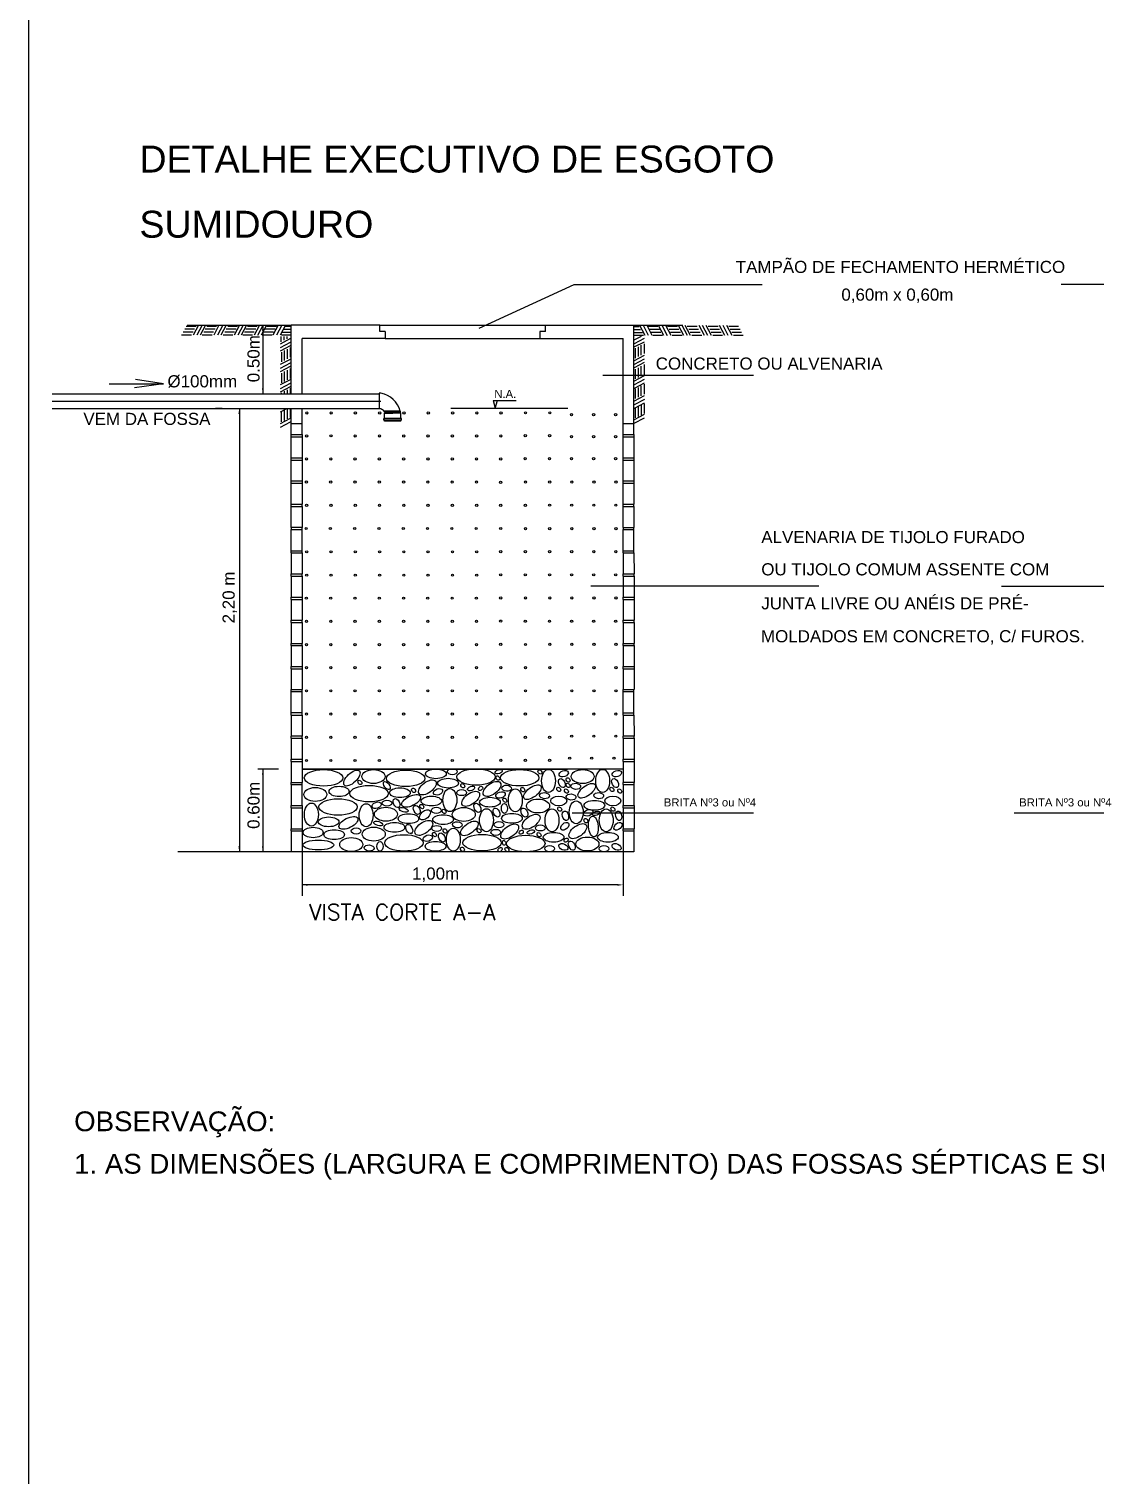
# Model space of a CAD drawing. Header units: millimetres. Extents: x 4156 to 4603, y 996 to 1078.
# Drawn here: x 4196.93 to 4206.74, y 1037.88 to 1051.19 of the extents above; entities that cross this region are included whole.
import ezdxf

# ---------------------------------------------------------------- set-up
doc = ezdxf.new("R2010")
doc.units = ezdxf.units.MM
doc.header["$LTSCALE"] = 20
for name, pattern in [('CENTER', [2, 1.25, -0.25, 0.25, -0.25]), ('CONTINU', [0]), ('DASHDOT', [1, 0.5, -0.25, 0, -0.25]), ('HIDDEN2', [0.1875, 0.125, -0.0625]), ('HIDDENX2', [0.75, 0.5, -0.25])]:
    doc.linetypes.add(name, pattern=pattern)
for name, color, linetype in [('ALV', 5, 'Continuous'), ('CARIMBO', 2, 'Continuous'), ('DETALLHES_CAIXAS', 6, 'Continuous'), ('GROSSA', 3, 'Continuous'), ("LINHA - PROJETU'S", 1, 'Continuous'), ('Peças sanitárias', 1, 'Continuous'), ('portas', 4, 'Continuous'), ("PRANCHA - PROJETU'S", 7, 'Continuous'), ('SANHIDRO', 1, 'DASHDOT'), ('TEXTO0', 7, 'Continuous'), ('TXT_0', 7, 'Continuous'), ('TXT_1', 2, 'Continuous')]:
    doc.layers.add(name, color=color, linetype=linetype)
doc.layers.add('DI-Títulos', color=3, linetype='Continuous', lineweight=30)
doc.styles.add('ADITIVOCAD', font='ROMANS.shx')
doc.styles.add('ARIAL', font='arial.ttf', dxfattribs={"height": 2})
doc.styles.get("Standard").update_dxf_attribs({"font": 'arial.ttf'})

# ---------------------------------------------------------------- blocks, each defined once
blk = doc.blocks.new('A$C70FF6A4E')
at = {"color": 8}
blk.add_circle((0.01, 0.01), 0.01, dxfattribs=at)
blk = doc.blocks.new('A$C423523D7')
at = {"color": 8}
for centre in [(-1.182, 0.177), (-0.962, 0.177), (-0.742, 0.177), (-0.522, 0.177), (-0.083, 0.177), (0.138, 0.177), (0.358, 0.177)]:
    blk.add_circle(centre, 0.01, dxfattribs=at)
blk.add_blockref('A$C70FF6A4E', (-0.312, 0.167))
blk = doc.blocks.new('A$C49C011D1')
blk.add_blockref('A$C423523D7', (1.192, -0.167))
blk = doc.blocks.new('A$C32DA5A29')
blk.add_blockref('A$C49C011D1', (0, 0))
blk = doc.blocks.new('A$C4F476D9A')
at = {"layer": 'Peças sanitárias', "linetype": 'CENTER'}
blk.add_solid([(0.083, 0.25), (0, 0.25), (0.042, 0)], dxfattribs=at)
blk = doc.blocks.new('A$C71DC0D8D')
blk.add_blockref('A$C4F476D9A', (0, 0))
blk = doc.blocks.new('A$C7BE56E5E')
blk.add_blockref('A$C71DC0D8D', (0, 0))
blk = doc.blocks.new('A$C667A0BA7')
at = {"rotation": 270}
blk.add_blockref('A$C7BE56E5E', (0, 0.083), dxfattribs=at)
blk = doc.blocks.new('A$C64D957A7')
at = {"rotation": 180}
blk.add_blockref('A$C667A0BA7', (0.25, 0.083), dxfattribs=at)
blk = doc.blocks.new('A$C1E29288D')
at = {"rotation": 90}
blk.add_blockref('A$C64D957A7', (0.083, 0), dxfattribs=at)
blk = doc.blocks.new('A$C61DD6B29')
at = {"xscale": 0.5, "yscale": 0.5, "zscale": 0.5, "rotation": 90}
blk.add_blockref('A$C64D957A7', (0.042, 0), dxfattribs=at)
blk = doc.blocks.new('A$C675D1312')
at = {"layer": 'portas', "ltscale": 0.1}
blk.add_line((0, 0), (4.106, 0), dxfattribs=at)
at = {"color": 2}
blk.add_text('BRITA Nº3 ou Nº4', height=0.18309, dxfattribs=at).set_placement((2.077, 0.145))
blk = doc.blocks.new('A$C22A138B2')
at = {"color": 8}
blk.add_circle((0.01, 0.01), 0.01, dxfattribs=at)
blk = doc.blocks.new('A$C7F82607C')
at = {"layer": 'GROSSA', "linetype": 'Continuous', "ltscale": 5}
for p, q in [((0.014, 0.253), (0, 0.253)), ((0, 0.253), (0, 0.111)), ((0.015, 0.111), (0.001, 0.111)), ((0.191, 0.09), (0.04, 0.089)), ((0.04, 0.089), (0.04, 0.085)), ((0.042, 0.089), (0.04, 0.089)), ((0.046, 0.085), (0.04, 0.085)), ((0.041, 0.01), (0.041, 0.023)), ((0.042, 0.089), (0.188, 0.09)), ((0.042, 0.009), (0.047, 0.008)), ((0.043, 0.024), (0.046, 0.025)), ((0.2, 0.024), (0.043, 0.023)), ((0.2, 0.011), (0.043, 0.01)), ((0.046, 0.085), (0.189, 0.085)), ((0.047, 0.071), (0.052, 0.075)), ((0.047, 0.026), (0.047, 0.071)), ((0.047, 0.071), (0.121, 0.071)), ((0.196, 0.026), (0.047, 0.025)), ((0.196, 0.008), (0.048, 0.007)), ((0.048, 0), (0.048, 0.006)), ((0.196, 0.001), (0.048, 0)), ((0.191, 0.076), (0.052, 0.075)), ((0.195, 0.071), (0.121, 0.071)), ((0.188, 0.09), (0.191, 0.09)), ((0.189, 0.085), (0.191, 0.085)), ((0.191, 0.085), (0.191, 0.09)), ((0.195, 0.071), (0.191, 0.076)), ((0.196, 0.027), (0.195, 0.071)), ((0.196, 0.001), (0.196, 0.007)), ((0.201, 0.025), (0.197, 0.025)), ((0.201, 0.009), (0.197, 0.008)), ((0.202, 0.011), (0.202, 0.024))]:
    blk.add_line(p, q, dxfattribs=at)
for centre, radius, start, end in [((-0.023, 0.038), 0.218, 13.7576, 80.0789), ((-0.022, 0.036), 0.0839, 39.4302, 63.7959), ((0.043, 0.023), 0.00139, 95.2331, 180.2331), ((0.043, 0.01), 0.00139, 180.2331, 255.2331), ((-0.022, 0.036), 0.0839, 27.9896, 35.6088), ((0.046, 0.026), 0.00139, 275.2331, 0.2331), ((0.046, 0.006), 0.00139, 0.2331, 75.2331), ((-0.023, 0.038), 0.218, 10.0093, 12.5559), ((0.197, 0.027), 0.00139, 180.2331, 265.2331), ((0.197, 0.007), 0.00139, 105.2331, 180.2331), ((0.2, 0.024), 0.00139, 0.2331, 85.2331), ((0.2, 0.011), 0.00139, 285.2331, 0.2331)]:
    blk.add_arc(centre, radius, start, end, dxfattribs=at)
blk = doc.blocks.new('A$C611E5ACA')
at = {"layer": 'GROSSA', "linetype": 'Continuous', "ltscale": 5}
for p, q in [((0, 0.248), (2.963, 0.248)), ((0, 0.115), (2.963, 0.115))]:
    blk.add_line(p, q, dxfattribs=at)
blk.add_blockref('A$C7F82607C', (2.963, 0))
blk = doc.blocks.new('A$C11321B0A')
blk.add_line((0, 0), (0.089, 0))
blk = doc.blocks.new('A$C659C1EAA')
at = {"rotation": 180}
blk.add_blockref('A$C1E29288D', (0.083, 0.25), dxfattribs=at)
blk = doc.blocks.new('A$C52C8562B')
at = {"color": 8}
for centre in [(0.05, 0.05), (1.15, 0.051), (2.25, 0.05), (3.35, 0.05), (5.55, 0.05), (6.65, 0.05), (7.75, 0.05), (8.847, 0.05), (9.952, 0.057), (11.053, 0.058)]:
    blk.add_circle(centre, 0.05, dxfattribs=at)
at = {"xscale": 5, "yscale": 5, "zscale": 5}
blk.add_blockref('A$C70FF6A4E', (4.4, 0), dxfattribs=at)
blk = doc.blocks.new('A$C38BB160F')
blk.add_blockref('A$C52C8562B', (0, 0))
blk = doc.blocks.new('A$C335C0337')
blk.add_line((0, 0.092), (0.048, 0))
blk = doc.blocks.new('A$C67143AF9')
blk.add_line((0, 0.081), (0.089, 0.081))
for p in [(0.013, 0.055), (0.027, 0.029), (0.041, 0)]:
    blk.add_blockref('A$C11321B0A', p)
blk = doc.blocks.new('A$C104B1F9D')
blk.add_blockref('A$C67143AF9', (0, 0))
blk = doc.blocks.new('A$C023C7444')
blk.add_blockref('A$C104B1F9D', (0, 0))
blk = doc.blocks.new('A$C48E47462')
blk.add_blockref('A$C023C7444', (0, 0))
blk = doc.blocks.new('A$C521C59AA')
blk.add_line((0, 0.092), (0.048, 0))
for p in [(0.031, 0), (0.065, 0)]:
    blk.add_blockref('A$C335C0337', p)
blk = doc.blocks.new('A$C130C3C6E')
blk.add_blockref('A$C521C59AA', (0, 0))
blk = doc.blocks.new('A$C38B56679')
blk.add_line((0, 0.094), (0.048, 0.002))
for p in [(0.033, 0), (0.065, 0.002)]:
    blk.add_blockref('A$C335C0337', p)
blk = doc.blocks.new('A$C310479E9')
at = {"layer": 'GROSSA', "linetype": 'Continuous', "ltscale": 5}
for p, q in [((0, 0.028), (0.073, 0.028)), ((0, 0.003), (0.083, 0.003)), ((0.001, 0.081), (0.045, 0.081)), ((0.001, 0.054), (0.057, 0.054)), ((0.046, 0.094), (0.094, 0.002)), ((0.079, 0.095), (0.127, 0.002)), ((0.126, 0.083), (0.215, 0.083)), ((0.398, 0.094), (0.446, 0.002))]:
    blk.add_line(p, q, dxfattribs=at)
for name, p in [('A$C335C0337', (0.112, 0.002)), ('A$C11321B0A', (0.14, 0.057)), ('A$C11321B0A', (0.153, 0.031)), ('A$C11321B0A', (0.167, 0.002)), ('A$C38B56679', (0.217, 0)), ('A$C67143AF9', (0.302, 0.002)), ('A$C335C0337', (0.429, 0.002)), ('A$C335C0337', (0.463, 0.002)), ('A$C104B1F9D', (0.48, 0.002)), ('A$C521C59AA', (0.583, 0.002)), ('A$C023C7444', (0.67, 0.002)), ('A$C130C3C6E', (0.769, 0.003)), ('A$C48E47462', (0.856, 0.002))]:
    blk.add_blockref(name, p, dxfattribs=at)
blk = doc.blocks.new('A$C318D66E1')
at = {"layer": 'CARIMBO'}
for p, q in [((0, 0.37), (4.92, 0.37)), ((4.92, 0.37), (2.3, 0)), ((4.92, 0.37), (2.37, 0.75))]:
    blk.add_line(p, q, dxfattribs=at)
blk = doc.blocks.new('A$C17917D01')
blk.add_blockref('A$C318D66E1', (0, 0))
blk = doc.blocks.new('A$C42AA328A')
at = {"layer": 'portas', "ltscale": 0.1}
for p, q in [((0, 0.176), (0.045, 0)), ((0, 0.176), (0.523, 0.176)), ((0.045, 0), (0.096, 0.171))]:
    blk.add_line(p, q, dxfattribs=at)
at = {"color": 2}
blk.add_text('N.A.', height=0.1831, dxfattribs=at).set_placement((0.027, 0.23))

msp = doc.modelspace()

# ---------------------------------------------------------------- linework, layer by layer
for p, q in [((4200.159, 1048.402), (4200.159, 1048.463)), ((4200.159, 1048.463), (4201.683, 1048.463)), ((4201.683, 1048.402), (4201.683, 1048.463)), ((4201.683, 1048.463), (4201.683, 1048.463)), ((4200.209, 1048.402), (4200.159, 1048.402)), ((4200.209, 1048.402), (4200.209, 1048.338)), ((4200.209, 1048.338), (4201.633, 1048.338)), ((4201.633, 1048.402), (4201.633, 1048.338)), ((4201.683, 1048.402), (4201.633, 1048.402))]:
    msp.add_line(p, q)
at = {"color": 130}
msp.add_line((4201.89, 1047.695), (4200.814, 1047.695), dxfattribs=at)
at = {"color": 8}
for p, q in [((4199.343, 1047.434), (4199.343, 1047.454)), ((4199.447, 1044.375), (4201.887, 1044.375))]:
    msp.add_line(p, q, dxfattribs=at)
for centre in [(4201.499, 1044.667), (4201.722, 1044.668), (4201.499, 1044.455), (4201.722, 1044.455)]:
    msp.add_circle(centre, 0.0102, dxfattribs=at)
at = {"layer": 'ALV', "linetype": 'CONTINU'}
msp.add_line((4202.499, 1043.613), (4198.301, 1043.613), dxfattribs=at)
at = {"layer": 'DETALLHES_CAIXAS'}
for p, q in [((4200.159, 1048.463), (4199.343, 1048.463)), ((4199.343, 1047.829), (4199.343, 1048.463)), ((4201.683, 1048.463), (4202.499, 1048.463)), ((4202.499, 1047.556), (4202.499, 1048.463)), ((4200.209, 1048.338), (4199.444, 1048.338)), ((4199.444, 1047.829), (4199.444, 1048.338)), ((4201.633, 1048.338), (4202.399, 1048.338)), ((4202.399, 1047.556), (4202.399, 1048.338)), ((4199.343, 1047.556), (4199.343, 1047.693)), ((4199.444, 1047.556), (4199.444, 1047.693)), ((4199.343, 1047.556), (4199.444, 1047.556)), ((4202.399, 1047.556), (4202.499, 1047.556))]:
    msp.add_line(p, q, dxfattribs=at)
at = {"layer": 'GROSSA', "linetype": 'Continuous', "ltscale": 5}
for p, q in [((4198.387, 1048.463), (4199.341, 1048.463)), ((4201.988, 1048.463), (4202.948, 1048.463)), ((4202.549, 1048.462), (4202.598, 1048.369)), ((4202.582, 1048.463), (4202.631, 1048.369)), ((4202.907, 1048.462), (4202.956, 1048.369)), ((4199.244, 1048.291), (4199.34, 1048.341)), ((4199.252, 1048.308), (4199.252, 1048.356)), ((4199.278, 1048.322), (4199.278, 1048.357)), ((4199.305, 1048.335), (4199.305, 1048.356)), ((4202.501, 1048.395), (4202.576, 1048.395)), ((4202.502, 1048.448), (4202.548, 1048.448)), ((4202.502, 1048.422), (4202.559, 1048.422)), ((4202.502, 1048.369), (4202.587, 1048.369)), ((4202.502, 1048.327), (4202.567, 1048.36)), ((4202.63, 1048.451), (4202.72, 1048.451)), ((4199.244, 1048.225), (4199.337, 1048.274)), ((4202.502, 1048.261), (4202.596, 1048.309)), ((4202.503, 1047.883), (4202.597, 1047.932)), ((4199.244, 1047.847), (4199.338, 1047.896)), ((4199.255, 1047.83), (4199.255, 1047.84)), ((4199.282, 1047.83), (4199.282, 1047.853)), ((4199.309, 1047.83), (4199.309, 1047.867)), ((4199.338, 1047.83), (4199.338, 1047.881)), ((4199.244, 1047.664), (4199.303, 1047.695)), ((4199.338, 1047.612), (4199.338, 1047.695)), ((4202.514, 1047.607), (4202.514, 1047.697)), ((4199.244, 1047.524), (4199.338, 1047.572)), ((4199.255, 1047.571), (4199.255, 1047.661)), ((4202.502, 1047.559), (4202.596, 1047.607))]:
    msp.add_line(p, q, dxfattribs=at)
at = {"layer": "LINHA - PROJETU'S", "color": 1}
msp.add_line((4196.929, 1028.959), (4196.929, 1076.816), dxfattribs=at)
at = {"layer": 'portas', "ltscale": 0.1}
for p, q in [((4201.075, 1048.435), (4201.947, 1048.835)), ((4201.947, 1048.835), (4203.68, 1048.835)), ((4208.165, 1048.835), (4206.433, 1048.835)), ((4202.213, 1048.002), (4203.6, 1048.002)), ((4204.201, 1046.06), (4202.102, 1046.06)), ((4205.881, 1046.06), (4207.98, 1046.06)), ((4206, 1043.972), (4208.571, 1043.972))]:
    msp.add_line(p, q, dxfattribs=at)
at = {"layer": 'SANHIDRO'}
msp.add_line((4200.169, 1047.76), (4197.142, 1047.76), dxfattribs=at)
at = {"layer": 'TEXTO0', "color": 8}
msp.add_line((4202.398, 1044.375), (4199.444, 1044.375), dxfattribs=at)
for centre in [(4201.924, 1047.638), (4202.127, 1047.638), (4202.33, 1047.638), (4201.924, 1047.435), (4202.127, 1047.435), (4202.33, 1047.435), (4199.484, 1047.23), (4199.708, 1047.23), (4199.931, 1047.23), (4200.155, 1047.23), (4200.602, 1047.23), (4200.826, 1047.23), (4201.049, 1047.23), (4201.272, 1047.23), (4201.497, 1047.232), (4201.721, 1047.232), (4201.924, 1047.232), (4202.127, 1047.232), (4202.33, 1047.232), (4201.271, 1047.015), (4201.5, 1047.017), (4201.723, 1047.017), (4201.927, 1047.017), (4202.13, 1047.017), (4202.333, 1047.017), (4201.272, 1046.803), (4201.499, 1046.803), (4201.722, 1046.804), (4201.926, 1046.804), (4202.129, 1046.804), (4202.332, 1046.804), (4201.272, 1046.59), (4201.5, 1046.589), (4201.723, 1046.589), (4201.927, 1046.589), (4202.13, 1046.589), (4202.333, 1046.589), (4201.499, 1046.376), (4201.722, 1046.376), (4201.926, 1046.376), (4202.129, 1046.376), (4202.332, 1046.376), (4201.272, 1046.163), (4201.498, 1046.163), (4201.722, 1046.163), (4201.925, 1046.163), (4202.128, 1046.163), (4202.331, 1046.163), (4201.272, 1045.95), (4201.5, 1045.95), (4201.724, 1045.95), (4201.927, 1045.95), (4202.13, 1045.95), (4202.333, 1045.95), (4201.272, 1045.737), (4201.498, 1045.736), (4201.721, 1045.736), (4201.925, 1045.736), (4202.128, 1045.736), (4202.331, 1045.736), (4201.272, 1045.523), (4201.5, 1045.522), (4201.724, 1045.523), (4201.927, 1045.523), (4202.13, 1045.523), (4202.333, 1045.523), (4201.5, 1045.308), (4201.724, 1045.309), (4201.927, 1045.309), (4202.13, 1045.309), (4202.333, 1045.309), (4201.5, 1045.095), (4201.724, 1045.095), (4201.927, 1045.095), (4202.13, 1045.095), (4202.333, 1045.095), (4201.499, 1044.881), (4201.722, 1044.881), (4201.926, 1044.881), (4202.129, 1044.881), (4202.332, 1044.881), (4201.926, 1044.678), (4202.129, 1044.678), (4202.332, 1044.678), (4201.907, 1044.475), (4202.11, 1044.475), (4202.314, 1044.475)]:
    msp.add_circle(centre, 0.0102, dxfattribs=at)
for centre, major_axis, ratio in [((4199.641, 1044.294), (0.177, 0), 0.428568), ((4199.902, 1044.292), (0.0691, 0.0656), 0.470562), ((4200.101, 1044.306), (0.106, 0), 0.604603), ((4200.397, 1044.289), (0.177, 0), 0.428568), ((4200.675, 1044.331), (0.0953, 0), 0.470562), ((4200.826, 1044.35), (0.0448, 0), 0.6243), ((4201.045, 1044.302), (0.177, 0), 0.428568), ((4201.254, 1044.352), (-0.0329, -0.011), 0.526659), ((4201.447, 1044.295), (-0.177, 0), 0.428568), ((4201.633, 1044.349), (-0.0132, 0.0176), 0.720979), ((4201.712, 1044.266), (0, 0.106), 0.604603), ((4201.852, 1044.333), (-0.0425, -0.0142), 0.6243), ((4202.027, 1044.306), (0.106, 0), 0.604603), ((4202.211, 1044.266), (0, 0.106), 0.604603), ((4202.342, 1044.333), (-0.0425, -0.0142), 0.6243), ((4199.565, 1044.141), (0.106, 0), 0.604603), ((4199.784, 1044.169), (0.0925, 0), 0.515142), ((4200.061, 1044.149), (0.177, 0), 0.428568), ((4199.976, 1044.252), (0.0132, -0.0176), 0.720979), ((4200.223, 1044.223), (0.0263, -0.0351), 0.518695), ((4200.344, 1044.157), (0.0953, 0), 0.470562), ((4200.47, 1044.179), (0.0132, -0.0176), 0.720979), ((4200.597, 1044.206), (0.0763, 0.0571), 0.520687), ((4200.788, 1044.245), (0.0953, 0), 0.470562), ((4200.923, 1044.221), (0.0132, -0.0176), 0.720979), ((4200.999, 1044.196), (0.0329, 0.011), 0.526659), ((4201.087, 1044.197), (0.0156, 0.0156), 0.720979), ((4201.192, 1044.192), (0.0763, 0.0571), 0.520687), ((4201.246, 1044.292), (-0.0132, 0.0176), 0.720979), ((4201.327, 1044.198), (-0.0447, 0.0039), 0.6243), ((4201.475, 1044.185), (-0.0132, 0.0176), 0.720979), ((4201.564, 1044.162), (-0.0763, -0.0571), 0.470562), ((4201.806, 1044.187), (-0.0132, 0.0176), 0.720979), ((4201.835, 1044.246), (-0.0196, 0.0403), 0.6243), ((4201.892, 1044.224), (-0.0132, 0.0176), 0.720979), ((4201.892, 1044.274), (-0.0132, 0.0176), 0.720979), ((4201.963, 1044.216), (-0.0447, 0.0039), 0.6243), ((4202.064, 1044.175), (-0.0763, -0.0571), 0.470562), ((4202.296, 1044.187), (-0.0132, 0.0176), 0.720979), ((4202.325, 1044.246), (-0.0196, 0.0403), 0.6243), ((4199.775, 1044.026), (0.177, 0), 0.428568), ((4200.13, 1044.042), (0.0425, 0.0142), 0.6243), ((4200.225, 1044.061), (0.0448, 0), 0.6243), ((4200.313, 1044.062), (0.0196, -0.0403), 0.6243), ((4200.447, 1044.082), (0.0852, 0.0426), 0.470562), ((4200.634, 1044.08), (0.0953, 0), 0.470562), ((4200.695, 1044.165), (0.0425, 0.0142), 0.6243), ((4200.804, 1044.089), (0, -0.106), 0.604603), ((4200.912, 1044.158), (0.0448, 0), 0.6243), ((4200.996, 1044.101), (0.0763, 0.0571), 0.520687), ((4201.173, 1044.07), (0.0953, 0), 0.470562), ((4201.271, 1044.136), (-0.0425, -0.0142), 0.6243), ((4201.31, 1044.088), (-0.0132, 0.0176), 0.720979), ((4201.407, 1044.087), (0, 0.106), 0.604603), ((4201.616, 1044.035), (-0.106, 0), 0.604603), ((4201.675, 1044.13), (-0.0447, 0.0039), 0.6243), ((4201.806, 1044.082), (-0.0739, 0), 0.606527), ((4201.877, 1044.172), (-0.0132, 0.0176), 0.720979), ((4201.92, 1044.118), (-0.0447, 0.0039), 0.6243), ((4201.967, 1043.977), (0, -0.106), 0.604603), ((4202.135, 1044.041), (-0.0953, 0), 0.470562), ((4202.175, 1044.13), (-0.0447, 0.0039), 0.6243), ((4202.305, 1044.082), (-0.0739, 0), 0.606527), ((4202.368, 1044.172), (-0.0132, 0.0176), 0.720979), ((4199.529, 1043.956), (0, -0.106), 0.604603), ((4199.87, 1043.879), (0.0852, 0.0426), 0.470562), ((4200.033, 1043.95), (0, -0.106), 0.604603), ((4200.215, 1043.959), (0.106, 0), 0.604603), ((4200.423, 1043.918), (0.0953, 0), 0.470562), ((4200.499, 1043.999), (0.0196, -0.0403), 0.6243), ((4200.545, 1044.03), (0.0132, -0.0176), 0.720979), ((4200.68, 1043.995), (0.0448, 0), 0.6243), ((4200.742, 1043.91), (0.0953, 0), 0.470562), ((4200.751, 1043.985), (0.0132, -0.0176), 0.720979), ((4200.932, 1043.957), (0.106, 0), 0.604603), ((4201.057, 1044.018), (0.0196, -0.0403), 0.6243), ((4201.141, 1043.904), (0, -0.106), 0.604603), ((4201.233, 1043.974), (-0.0196, 0.0403), 0.6243), ((4201.306, 1044.012), (-0.001, -0.0448), 0.6243), ((4201.375, 1043.921), (-0.0953, 0), 0.470562), ((4201.49, 1043.974), (-0.0196, 0.0403), 0.6243), ((4201.552, 1043.89), (-0.0763, -0.0571), 0.520687), ((4201.744, 1043.903), (0, 0.106), 0.604603), ((4201.815, 1044.006), (-0.0132, 0.0176), 0.720979), ((4201.868, 1043.945), (-0.0109, 0.0435), 0.6243), ((4202.077, 1043.972), (0.0425, 0.0142), 0.6243), ((4202.125, 1043.846), (0.0076, -0.095), 0.470562), ((4202.151, 1043.967), (-0.0329, -0.011), 0.526659), ((4202.243, 1043.903), (0, 0.106), 0.604603), ((4202.305, 1044.006), (-0.0132, 0.0176), 0.720979), ((4202.358, 1043.945), (-0.0109, 0.0435), 0.6243), ((4199.545, 1043.791), (0.0925, 0), 0.515142), ((4199.688, 1043.889), (0.0953, 0), 0.470562), ((4199.739, 1043.771), (0.0953, 0), 0.470562), ((4199.941, 1043.805), (0.0448, 0), 0.6243), ((4200.103, 1043.776), (0.106, 0), 0.604603), ((4200.294, 1043.838), (0.0953, 0), 0.470562), ((4200.43, 1043.823), (0.0196, -0.0403), 0.6243), ((4200.564, 1043.833), (0.0763, 0.0571), 0.520687), ((4200.682, 1043.828), (0.0448, 0), 0.6243), ((4200.76, 1043.805), (0.0132, -0.0176), 0.720979), ((4200.836, 1043.725), (0, -0.106), 0.604603), ((4200.872, 1043.862), (0.0447, -0.0039), 0.6243), ((4200.984, 1043.829), (0.0763, 0.0571), 0.470562), ((4201.073, 1043.807), (0.0132, -0.0176), 0.720979), ((4201.227, 1043.792), (-0.0448, 0), 0.6243), ((4201.256, 1043.863), (-0.0448, 0), 0.6243), ((4201.355, 1043.8), (-0.0763, -0.0571), 0.520687), ((4201.461, 1043.794), (-0.0156, -0.0156), 0.720979), ((4201.549, 1043.796), (-0.0329, -0.011), 0.526659), ((4201.636, 1043.833), (-0.0448, 0), 0.6243), ((4201.862, 1043.848), (-0.0333, -0.03), 0.6243), ((4201.982, 1043.803), (-0.0763, -0.0571), 0.520687), ((4202.056, 1043.9), (-0.0132, 0.0176), 0.720979), ((4202.352, 1043.848), (-0.0333, -0.03), 0.6243), ((4199.593, 1043.676), (0.143, 0), 0.31339), ((4199.896, 1043.68), (0.106, 0), 0.604603), ((4200.061, 1043.648), (0.0447, -0.0034), 0.6243), ((4200.161, 1043.663), (0, -0.0448), 0.6243), ((4200.381, 1043.695), (0.177, 0), 0.428568), ((4200.6, 1043.739), (0.0425, 0.0142), 0.6243), ((4200.672, 1043.664), (0.0953, 0), 0.470562), ((4200.662, 1043.772), (0.0132, -0.0176), 0.720979), ((4200.73, 1043.745), (0.0196, -0.0403), 0.6243), ((4201.101, 1043.697), (0.177, 0), 0.428568), ((4201.303, 1043.695), (0.0043, -0.0216), 0.720979), ((4201.503, 1043.689), (-0.177, 0), 0.428568), ((4201.625, 1043.77), (-0.0132, 0.0176), 0.720979), ((4201.759, 1043.747), (-0.0953, 0), 0.470562), ((4201.722, 1043.642), (-0.0448, 0), 0.6243), ((4201.849, 1043.658), (-0.041, 0.0181), 0.6243), ((4201.874, 1043.72), (-0.0156, -0.0156), 0.720979), ((4201.926, 1043.67), (-0.0196, 0.0403), 0.6243), ((4202.07, 1043.685), (0.106, 0), 0.604603), ((4202.259, 1043.747), (-0.0953, 0), 0.470562), ((4202.222, 1043.642), (-0.0448, 0), 0.6243), ((4202.339, 1043.658), (-0.041, 0.0181), 0.6243), ((4200.92, 1043.636), (-0.0132, 0.0176), 0.720979), ((4201.266, 1043.633), (-0.0156, -0.0156), 0.720979), ((4201.329, 1043.634), (-0.0132, 0.0176), 0.720979)]:
    msp.add_ellipse(centre, major_axis=major_axis, ratio=ratio, dxfattribs=at)
for centre, major_axis, ratio, start_param, end_param in [((4200.379, 1043.999), (-0.041, 0.012), 0.439701, -3.141592653589793, 3.141592653589793), ((4200.575, 1043.953), (0.0459, 0.0394), 0.5818, -1.570796, 4.712389), ((4200.145, 1043.873), (-0.041, 0.012), 0.439701, -3.141592653589793, 3.141592653589793)]:
    msp.add_ellipse(centre, major_axis=major_axis, ratio=ratio, start_param=start_param, end_param=end_param, dxfattribs=at)
at = {"layer": 'TXT_0', "linetype": 'ByBlock'}
for p, q in [((4199.082, 1048.463), (4199.082, 1047.83)), ((4198.708, 1047.694), (4198.647, 1047.694)), ((4198.708, 1047.694), (4198.769, 1047.694)), ((4198.866, 1047.694), (4198.866, 1043.613)), ((4199.225, 1044.375), (4199.035, 1044.375)), ((4199.082, 1044.375), (4199.082, 1043.613)), ((4199.444, 1043.613), (4199.444, 1043.207)), ((4202.398, 1043.613), (4202.398, 1043.308)), ((4202.347, 1043.308), (4199.444, 1043.308)), ((4202.398, 1043.308), (4202.398, 1043.207))]:
    msp.add_line(p, q, dxfattribs=at)
at = {"layer": 'TXT_0', "linetype": 'HIDDEN2', "ltscale": 0.5}
for p, q in [((4199.343, 1047.454), (4199.343, 1047.556)), ((4199.444, 1047.454), (4199.444, 1047.556)), ((4202.399, 1047.454), (4202.399, 1047.556)), ((4202.499, 1047.454), (4202.499, 1047.556)), ((4199.343, 1047.454), (4199.444, 1047.454)), ((4199.343, 1047.24), (4199.343, 1047.434)), ((4199.343, 1047.434), (4199.444, 1047.434)), ((4199.444, 1047.454), (4199.444, 1047.434)), ((4199.444, 1047.434), (4199.444, 1047.241)), ((4202.399, 1047.454), (4202.499, 1047.454)), ((4202.399, 1047.434), (4202.399, 1047.454)), ((4202.399, 1047.24), (4202.399, 1047.434)), ((4202.399, 1047.434), (4202.499, 1047.434)), ((4202.499, 1047.454), (4202.499, 1047.434)), ((4202.499, 1047.434), (4202.499, 1047.241)), ((4199.343, 1047.24), (4199.343, 1047.28)), ((4199.444, 1047.28), (4199.444, 1047.24)), ((4202.399, 1047.24), (4202.399, 1047.28)), ((4202.499, 1047.28), (4202.499, 1047.24)), ((4199.343, 1047.22), (4199.343, 1047.24)), ((4199.343, 1047.24), (4199.444, 1047.24)), ((4199.343, 1047.027), (4199.343, 1047.22)), ((4199.343, 1047.22), (4199.444, 1047.22)), ((4199.444, 1047.24), (4199.444, 1047.22)), ((4199.444, 1047.22), (4199.444, 1047.027)), ((4202.399, 1047.22), (4202.399, 1047.24)), ((4202.399, 1047.24), (4202.499, 1047.24)), ((4202.399, 1047.22), (4202.499, 1047.22)), ((4202.399, 1047.027), (4202.399, 1047.22)), ((4202.499, 1047.24), (4202.499, 1047.22)), ((4202.499, 1047.22), (4202.499, 1047.027)), ((4199.343, 1047.007), (4199.343, 1047.027)), ((4199.343, 1047.027), (4199.444, 1047.027)), ((4199.343, 1046.813), (4199.343, 1047.007)), ((4199.343, 1047.007), (4199.444, 1047.007)), ((4199.444, 1047.027), (4199.444, 1047.007)), ((4199.444, 1047.007), (4199.444, 1046.813)), ((4202.399, 1047.027), (4202.499, 1047.027)), ((4202.399, 1047.007), (4202.399, 1047.027)), ((4202.399, 1046.813), (4202.399, 1047.007)), ((4202.399, 1047.007), (4202.499, 1047.007)), ((4202.499, 1047.027), (4202.499, 1047.007)), ((4202.499, 1047.007), (4202.499, 1046.813)), ((4199.343, 1046.793), (4199.343, 1046.813)), ((4199.343, 1046.813), (4199.444, 1046.813)), ((4199.343, 1046.6), (4199.343, 1046.793)), ((4199.343, 1046.793), (4199.444, 1046.793)), ((4199.444, 1046.793), (4199.444, 1046.813)), ((4199.444, 1046.793), (4199.444, 1046.599)), ((4202.399, 1046.813), (4202.499, 1046.813)), ((4202.399, 1046.793), (4202.399, 1046.813)), ((4202.399, 1046.793), (4202.499, 1046.793)), ((4202.399, 1046.6), (4202.399, 1046.793)), ((4202.499, 1046.793), (4202.499, 1046.813)), ((4202.499, 1046.793), (4202.499, 1046.599)), ((4199.343, 1046.6), (4199.343, 1046.579)), ((4199.444, 1046.599), (4199.343, 1046.599)), ((4199.444, 1046.58), (4199.444, 1046.599)), ((4202.399, 1046.6), (4202.499, 1046.599)), ((4202.399, 1046.6), (4202.399, 1046.579)), ((4202.499, 1046.58), (4202.499, 1046.599)), ((4199.343, 1046.579), (4199.444, 1046.58)), ((4199.343, 1046.385), (4199.343, 1046.579)), ((4199.444, 1046.385), (4199.444, 1046.58)), ((4202.399, 1046.579), (4202.499, 1046.58)), ((4202.399, 1046.385), (4202.399, 1046.579)), ((4202.499, 1046.385), (4202.499, 1046.58)), ((4199.343, 1046.365), (4199.343, 1046.385)), ((4199.343, 1046.385), (4199.444, 1046.385)), ((4199.343, 1046.365), (4199.343, 1046.171)), ((4199.343, 1046.365), (4199.444, 1046.365)), ((4199.444, 1046.365), (4199.444, 1046.385)), ((4199.444, 1046.385), (4199.444, 1046.385)), ((4199.444, 1046.365), (4199.444, 1046.171)), ((4202.398, 1046.365), (4202.398, 1046.385)), ((4202.398, 1046.365), (4202.398, 1046.171)), ((4202.398, 1046.365), (4202.499, 1046.365)), ((4202.399, 1046.385), (4202.499, 1046.385)), ((4202.499, 1046.385), (4202.499, 1046.385)), ((4202.499, 1046.365), (4202.499, 1046.385)), ((4202.499, 1046.365), (4202.5, 1046.171)), ((4199.343, 1046.151), (4199.343, 1046.171)), ((4199.343, 1046.171), (4199.444, 1046.171)), ((4199.343, 1046.151), (4199.343, 1045.958)), ((4199.343, 1046.151), (4199.444, 1046.151)), ((4199.444, 1046.151), (4199.444, 1046.171)), ((4199.444, 1046.151), (4199.444, 1045.958)), ((4202.398, 1046.171), (4202.5, 1046.171)), ((4202.398, 1046.151), (4202.398, 1046.171)), ((4202.398, 1046.151), (4202.398, 1045.958)), ((4202.398, 1046.151), (4202.5, 1046.151)), ((4202.5, 1046.151), (4202.5, 1046.171)), ((4202.5, 1046.151), (4202.5, 1045.958)), ((4199.343, 1045.937), (4199.343, 1045.958)), ((4199.343, 1045.958), (4199.444, 1045.958)), ((4199.343, 1045.937), (4199.343, 1045.745)), ((4199.343, 1045.937), (4199.444, 1045.937)), ((4199.444, 1045.958), (4199.444, 1045.938)), ((4199.444, 1045.937), (4199.444, 1045.745)), ((4202.398, 1045.958), (4202.5, 1045.958)), ((4202.398, 1045.937), (4202.398, 1045.958)), ((4202.398, 1045.937), (4202.398, 1045.745)), ((4202.398, 1045.937), (4202.5, 1045.937)), ((4202.5, 1045.958), (4202.5, 1045.938)), ((4202.5, 1045.937), (4202.5, 1045.745)), ((4199.343, 1045.724), (4199.343, 1045.745)), ((4199.343, 1045.745), (4199.444, 1045.745)), ((4199.343, 1045.724), (4199.343, 1045.531)), ((4199.343, 1045.724), (4199.444, 1045.724)), ((4199.444, 1045.724), (4199.444, 1045.745)), ((4199.444, 1045.724), (4199.444, 1045.531)), ((4202.398, 1045.745), (4202.5, 1045.745)), ((4202.398, 1045.724), (4202.398, 1045.745)), ((4202.398, 1045.724), (4202.398, 1045.531)), ((4202.398, 1045.724), (4202.5, 1045.724)), ((4202.5, 1045.724), (4202.5, 1045.745)), ((4202.5, 1045.724), (4202.5, 1045.531)), ((4199.343, 1045.511), (4199.343, 1045.531)), ((4199.343, 1045.531), (4199.444, 1045.531)), ((4199.343, 1045.511), (4199.343, 1045.318)), ((4199.343, 1045.511), (4199.444, 1045.511)), ((4199.444, 1045.511), (4199.444, 1045.531)), ((4199.444, 1045.511), (4199.444, 1045.317)), ((4202.398, 1045.531), (4202.5, 1045.531)), ((4202.398, 1045.511), (4202.398, 1045.531)), ((4202.398, 1045.511), (4202.398, 1045.318)), ((4202.398, 1045.511), (4202.5, 1045.511)), ((4202.5, 1045.511), (4202.5, 1045.531)), ((4202.5, 1045.511), (4202.5, 1045.317)), ((4199.343, 1045.299), (4199.343, 1045.318)), ((4199.343, 1045.318), (4199.444, 1045.318)), ((4199.343, 1045.299), (4199.343, 1045.106)), ((4199.343, 1045.299), (4199.444, 1045.299)), ((4199.444, 1045.318), (4199.444, 1045.299)), ((4199.444, 1045.299), (4199.444, 1045.106)), ((4202.398, 1045.299), (4202.398, 1045.318)), ((4202.398, 1045.318), (4202.5, 1045.318)), ((4202.398, 1045.299), (4202.398, 1045.106)), ((4202.398, 1045.299), (4202.5, 1045.299)), ((4202.5, 1045.318), (4202.5, 1045.299)), ((4202.5, 1045.299), (4202.5, 1045.106)), ((4199.343, 1045.085), (4199.343, 1045.106)), ((4199.343, 1045.106), (4199.444, 1045.106)), ((4199.444, 1045.085), (4199.343, 1045.085)), ((4199.343, 1044.893), (4199.343, 1045.084)), ((4199.444, 1045.085), (4199.444, 1045.106)), ((4199.444, 1044.892), (4199.444, 1045.085)), ((4202.398, 1045.085), (4202.398, 1045.106)), ((4202.398, 1045.106), (4202.499, 1045.106)), ((4202.499, 1045.085), (4202.398, 1045.085)), ((4202.398, 1044.893), (4202.398, 1045.084)), ((4202.499, 1045.085), (4202.499, 1045.106)), ((4202.499, 1044.892), (4202.499, 1045.085)), ((4199.343, 1044.872), (4199.343, 1044.893)), ((4199.444, 1044.892), (4199.343, 1044.892)), ((4199.343, 1044.872), (4199.343, 1044.679)), ((4199.343, 1044.872), (4199.444, 1044.872)), ((4199.444, 1044.892), (4199.444, 1044.892)), ((4199.444, 1044.872), (4199.444, 1044.892)), ((4199.444, 1044.872), (4199.444, 1044.679)), ((4202.398, 1044.893), (4202.499, 1044.892)), ((4202.398, 1044.872), (4202.398, 1044.893)), ((4202.398, 1044.872), (4202.398, 1044.679)), ((4202.398, 1044.872), (4202.499, 1044.872)), ((4202.499, 1044.892), (4202.499, 1044.892)), ((4202.499, 1044.872), (4202.499, 1044.892)), ((4202.499, 1044.872), (4202.5, 1044.679)), ((4199.444, 1044.679), (4199.342, 1044.679)), ((4199.343, 1044.658), (4199.343, 1044.679)), ((4199.343, 1044.658), (4199.343, 1044.465)), ((4199.343, 1044.658), (4199.444, 1044.658)), ((4199.444, 1044.658), (4199.444, 1044.679)), ((4199.444, 1044.658), (4199.444, 1044.465)), ((4202.398, 1044.658), (4202.398, 1044.679)), ((4202.5, 1044.679), (4202.398, 1044.679)), ((4202.398, 1044.658), (4202.5, 1044.658)), ((4202.398, 1044.658), (4202.398, 1044.465)), ((4202.5, 1044.658), (4202.5, 1044.679)), ((4202.5, 1044.658), (4202.5, 1044.465)), ((4199.343, 1044.445), (4199.343, 1044.465)), ((4199.343, 1044.465), (4199.444, 1044.465)), ((4199.343, 1044.445), (4199.343, 1044.252)), ((4199.343, 1044.445), (4199.444, 1044.445)), ((4199.444, 1044.465), (4199.444, 1044.445)), ((4199.444, 1044.445), (4199.444, 1044.252)), ((4202.398, 1044.465), (4202.5, 1044.465)), ((4202.398, 1044.445), (4202.398, 1044.465)), ((4202.398, 1044.445), (4202.398, 1044.252)), ((4202.398, 1044.445), (4202.5, 1044.445)), ((4202.5, 1044.465), (4202.5, 1044.445)), ((4202.5, 1044.445), (4202.5, 1044.252)), ((4199.343, 1044.232), (4199.343, 1044.252)), ((4199.343, 1044.252), (4199.444, 1044.252)), ((4199.343, 1044.232), (4199.343, 1044.038)), ((4199.343, 1044.232), (4199.444, 1044.232)), ((4199.444, 1044.232), (4199.444, 1044.252)), ((4199.444, 1044.039), (4199.444, 1044.232)), ((4202.398, 1044.232), (4202.398, 1044.252)), ((4202.398, 1044.232), (4202.398, 1044.038)), ((4202.398, 1044.232), (4202.5, 1044.232)), ((4202.5, 1044.252), (4202.399, 1044.252)), ((4202.5, 1044.232), (4202.5, 1044.252)), ((4202.5, 1044.039), (4202.5, 1044.232)), ((4199.343, 1044.018), (4199.343, 1044.038)), ((4199.343, 1044.038), (4199.444, 1044.038)), ((4199.343, 1044.018), (4199.343, 1043.825)), ((4199.343, 1044.018), (4199.444, 1044.018)), ((4199.444, 1044.039), (4199.444, 1044.018)), ((4199.444, 1044.018), (4199.444, 1043.825)), ((4202.398, 1044.038), (4202.5, 1044.038)), ((4202.398, 1044.018), (4202.398, 1044.038)), ((4202.398, 1044.018), (4202.398, 1043.825)), ((4202.398, 1044.018), (4202.5, 1044.018)), ((4202.5, 1044.039), (4202.5, 1044.018)), ((4202.5, 1044.018), (4202.5, 1043.825)), ((4199.343, 1043.807), (4199.343, 1043.825)), ((4199.343, 1043.825), (4199.444, 1043.825)), ((4199.343, 1043.807), (4199.343, 1043.613)), ((4199.343, 1043.807), (4199.444, 1043.806)), ((4199.444, 1043.825), (4199.444, 1043.806)), ((4199.444, 1043.806), (4199.444, 1043.613)), ((4202.398, 1043.825), (4202.5, 1043.825)), ((4202.398, 1043.807), (4202.398, 1043.825)), ((4202.398, 1043.807), (4202.398, 1043.613)), ((4202.398, 1043.807), (4202.499, 1043.806)), ((4202.499, 1043.825), (4202.499, 1043.806)), ((4202.499, 1043.806), (4202.499, 1043.613))]:
    msp.add_line(p, q, dxfattribs=at)

# ---------------------------------------------------------------- block references
for name, p, xscale, yscale, zscale in [('A$C310479E9', (4199.337, 1048.366), -1.016399999998885, 1.016400000000317, 1.0164), ('A$C17917D01', (4197.668, 1047.884), 0.1016399999993155, 0.101639999999793, 0.10164), ('A$C611E5ACA', (4197.143, 1047.578), 1.016399999998885, 1.016400000000317, 1.0164), ('A$C32DA5A29', (4199.474, 1044.657), 1.016399999998885, 1.016400000000317, 1.0164), ('A$C22A138B2', (4201.263, 1044.658), 1.016399999998885, 1.016400000000317, 1.0164), ('A$C22A138B2', (4201.263, 1044.445), 1.016399999998885, 1.016400000000317, 1.0164)]:
    msp.add_blockref(name, p, dxfattribs=dict(xscale=xscale, yscale=yscale, zscale=zscale))
at = {"color": 8, "xscale": 1.016399999998885, "yscale": 1.016400000000317, "zscale": 1.0164}
msp.add_blockref('A$C32DA5A29', (4199.474, 1044.444), dxfattribs=at)
at = {"xscale": 0.4065600000001268, "yscale": 0.4065600000001268, "zscale": 0.4065600000000001, "rotation": 90}
msp.add_blockref('A$C61DD6B29', (4199.495, 1043.3), dxfattribs=at)
at = {"layer": 'GROSSA', "linetype": 'Continuous', "ltscale": 5, "xscale": 1.016399999998885, "yscale": 1.016400000000317, "zscale": 1.0164}
for name, p in [('A$C335C0337', (4202.616, 1048.369)), ('A$C38B56679', (4202.723, 1048.367)), ('A$C335C0337', (4202.939, 1048.369)), ('A$C335C0337', (4202.968, 1048.369)), ('A$C521C59AA', (4203.095, 1048.369)), ('A$C130C3C6E', (4203.284, 1048.369)), ('A$C11321B0A', (4202.643, 1048.425)), ('A$C11321B0A', (4202.657, 1048.398)), ('A$C11321B0A', (4202.672, 1048.369)), ('A$C67143AF9', (4202.809, 1048.369)), ('A$C104B1F9D', (4202.99, 1048.369)), ('A$C023C7444', (4203.183, 1048.369)), ('A$C48E47462', (4203.372, 1048.369))]:
    msp.add_blockref(name, p, dxfattribs=at)
at = {"layer": 'GROSSA', "linetype": 'Continuous', "ltscale": 5, "xscale": 1.016400000000317, "yscale": 1.016400000000317, "zscale": 1.0164, "rotation": 90}
for name, p in [('A$C335C0337', (4202.596, 1048.293)), ('A$C335C0337', (4199.337, 1048.257)), ('A$C023C7444', (4199.338, 1048.124)), ('A$C023C7444', (4202.596, 1048.159)), ('A$C521C59AA', (4199.338, 1048.035)), ('A$C104B1F9D', (4199.338, 1047.93)), ('A$C521C59AA', (4202.596, 1048.071)), ('A$C104B1F9D', (4202.596, 1047.966)), ('A$C335C0337', (4199.338, 1047.914)), ('A$C335C0337', (4202.597, 1047.949)), ('A$C335C0337', (4202.596, 1047.915)), ('A$C335C0337', (4199.338, 1047.879)), ('A$C38B56679', (4202.598, 1047.699)), ('A$C67143AF9', (4202.596, 1047.785)), ('A$C11321B0A', (4199.282, 1047.585)), ('A$C11321B0A', (4199.309, 1047.598)), ('A$C11321B0A', (4202.541, 1047.62)), ('A$C11321B0A', (4202.567, 1047.634)), ('A$C11321B0A', (4202.596, 1047.648)), ('A$C335C0337', (4199.338, 1047.556)), ('A$C335C0337', (4202.597, 1047.592))]:
    msp.add_blockref(name, p, dxfattribs=at)
at = {"layer": 'TEXTO0'}
for name, p, xscale, yscale, zscale in [('A$C38BB160F', (4199.477, 1047.643), 0.2032799999986309, 0.2032799999998247, 0.2032800000000001), ('A$C52C8562B', (4199.475, 1047.432), 0.2032799999986309, 0.2032799999998247, 0.2032800000000001), ('A$C70FF6A4E', (4200.368, 1047.22), 1.016399999998885, 1.016400000000317, 1.0164), ('A$C423523D7', (4200.685, 1046.837), 1.016399999998885, 1.016400000000317, 1.0164), ('A$C423523D7', (4200.687, 1046.623), 1.016399999998885, 1.016400000000317, 1.0164), ('A$C423523D7', (4200.682, 1046.41), 1.016399999998885, 1.016400000000317, 1.0164), ('A$C49C011D1', (4199.476, 1046.365), 1.016399999998885, 1.016400000000317, 1.0164), ('A$C32DA5A29', (4199.476, 1046.15), 1.016399999998885, 1.016400000000317, 1.0164), ('A$C32DA5A29', (4199.473, 1045.938), 1.016399999998885, 1.016400000000317, 1.0164), ('A$C32DA5A29', (4199.474, 1045.724), 1.016399999998885, 1.016400000000317, 1.0164), ('A$C32DA5A29', (4199.474, 1045.51), 1.016399999998885, 1.016400000000317, 1.0164), ('A$C32DA5A29', (4199.474, 1045.298), 1.016399999998885, 1.016400000000317, 1.0164), ('A$C22A138B2', (4201.263, 1045.299), 1.016399999998885, 1.016400000000317, 1.0164), ('A$C32DA5A29', (4199.474, 1045.085), 1.016399999998885, 1.016400000000317, 1.0164), ('A$C22A138B2', (4201.263, 1045.085), 1.016399999998885, 1.016400000000317, 1.0164), ('A$C32DA5A29', (4199.474, 1044.871), 1.016399999998885, 1.016400000000317, 1.0164), ('A$C22A138B2', (4201.263, 1044.872), 1.016399999998885, 1.016400000000317, 1.0164)]:
    msp.add_blockref(name, p, dxfattribs=dict(at, xscale=xscale, yscale=yscale, zscale=zscale))
at = {"layer": 'TEXTO0', "xscale": 1.016400000000317, "yscale": 1.016400000000317, "zscale": 1.0164, "rotation": 90}
msp.add_blockref('A$C70FF6A4E', (4201.282, 1046.366), dxfattribs=at)
at = {"layer": 'TXT_0', "linetype": 'ByBlock'}
for name, p, xscale, yscale, zscale, rotation in [('A$C659C1EAA', (4199.091, 1048.463), 0.2032799999986309, 0.2032799999998247, 0.2032800000000001, 180), ('A$C64D957A7', (4199.074, 1047.881), 0.2032799999998247, 0.2032799999998247, 0.2032800000000001, 270), ('A$C659C1EAA', (4198.874, 1047.694), 0.2032799999986309, 0.2032799999998247, 0.2032800000000001, 180), ('A$C64D957A7', (4199.091, 1044.324), 0.2032799999998247, 0.2032799999998247, 0.2032800000000001, 90), ('A$C1E29288D', (4198.874, 1043.664), 0.2032799999986309, 0.2032799999998247, 0.2032800000000001, 180), ('A$C64D957A7', (4199.074, 1043.664), 0.2032799999998247, 0.2032799999998247, 0.2032800000000001, 270), ('A$C61DD6B29', (4202.347, 1043.317), 0.4065600000001268, 0.4065600000001268, 0.4065600000000001, 270)]:
    msp.add_blockref(name, p, dxfattribs=dict(at, xscale=xscale, yscale=yscale, zscale=zscale, rotation=rotation))
at = {"layer": 'TXT_0', "linetype": 'HIDDENX2', "ltscale": 0.5, "xscale": 0.4065600000010818, "yscale": 0.4065600000001268, "zscale": 0.4065600000000001}
for name, p in [('A$C42AA328A', (4201.202, 1047.698)), ('A$C675D1312', (4201.929, 1043.972))]:
    msp.add_blockref(name, p, dxfattribs=at)

# ---------------------------------------------------------------- texts
at = {"color": 2}
msp.add_text('BRITA Nº3 ou Nº4', height=0.07444, dxfattribs=at).set_placement((4206.045, 1044.031))
at = {"layer": 'DI-Títulos', "style": 'ARIAL'}
for s, height, p in [('DETALHE EXECUTIVO DE ESGOTO', 0.24776, (4197.946, 1049.867)), ('SUMIDOURO', 0.2478, (4197.946, 1049.267))]:
    msp.add_text(s, height=height, dxfattribs=at).set_placement(p)
at = {"layer": "PRANCHA - PROJETU'S", "style": 'ARIAL'}
for s, height, p in [('OBSERVAÇÃO:', 0.18208, (4197.345, 1041.041)), ('1. AS DIMENSÕES (LARGURA E COMPRIMENTO) DAS FOSSAS SÉPTICAS E SUMIDOUROS ESTÃO ESPECIFICADAS EM PROJETO', 0.182081, (4197.345, 1040.65))]:
    msp.add_text(s, height=height, dxfattribs=at).set_placement(p)
at = {"layer": 'TXT_0', "linetype": 'HIDDENX2', "ltscale": 0.5}
for s, height, p in [('TAMPÃO DE FECHAMENTO HERMÉTICO', 0.11165, (4203.436, 1048.942)), ('0,60m x 0,60m', 0.11165, (4204.408, 1048.687)), ('CONCRETO OU ALVENARIA', 0.11165, (4202.699, 1048.052)), ('Ø100mm', 0.1117, (4198.204, 1047.889)), ('VEM DA FOSSA', 0.11165, (4197.43, 1047.543)), ('ALVENARIA DE TIJOLO FURADO', 0.11165, (4203.671, 1046.455)), ('OU TIJOLO COMUM ASSENTE COM', 0.11165, (4203.671, 1046.158)), ('JUNTA LIVRE OU ANÉIS DE PRÉ-', 0.11165, (4203.671, 1045.845)), ('MOLDADOS EM CONCRETO, C/ FUROS.', 0.11165, (4203.668, 1045.542)), ('1,00m', 0.1117, (4200.456, 1043.357))]:
    msp.add_text(s, height=height, dxfattribs=at).set_placement(p)
at = {"layer": 'TXT_0', "linetype": 'ByBlock'}
for s, p in [('0.50m', (4199.052, 1047.936)), ('0.60m', (4199.052, 1043.824))]:
    msp.add_text(s, height=0.1117, rotation=90, dxfattribs=at).set_placement(p)
at = {"layer": 'TXT_0', "linetype": 'HIDDENX2', "ltscale": 0.5}
msp.add_text('2,20 m', height=0.1117, rotation=90, dxfattribs=at).set_placement((4198.823, 1045.716))
at = {"layer": 'TXT_1', "style": 'ADITIVOCAD'}
msp.add_text('VISTA CORTE A-A', height=0.14663, dxfattribs=at).set_placement((4199.509, 1042.985))

doc.saveas('drawing.dxf')
